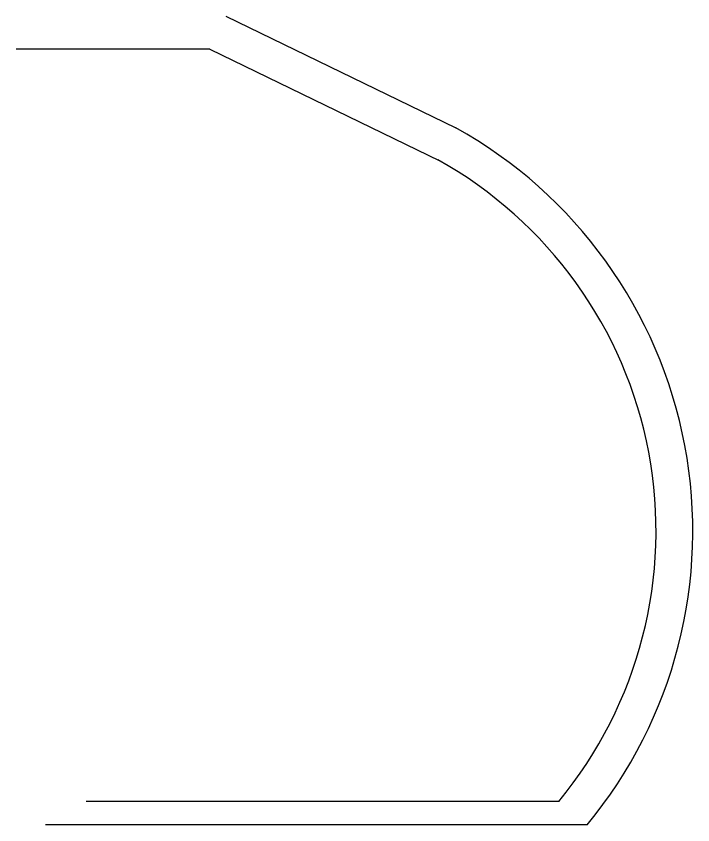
# Model space of a CAD drawing. Header units: inches. Extents: x -55 to 235, y -47 to 159.
# Drawn here: x 132.68 to 141.87, y 112.95 to 123.94 of the extents above; entities that cross this region are included whole.
import ezdxf

# ---------------------------------------------------------------- set-up
doc = ezdxf.new("R2010")
doc.units = ezdxf.units.IN
doc.header["$LTSCALE"] = 0.03
doc.header["$MEASUREMENT"] = 0

msp = doc.modelspace()

# ---------------------------------------------------------------- linework, layer by layer
for p, q in [((135.527, 123.938), (138.652, 122.421)), ((135.309, 123.488), (132.675, 123.488)), ((135.309, 123.488), (138.434, 121.971)), ((140.052, 113.265), (133.627, 113.265)), ((140.438, 112.947), (133.076, 112.947))]:
    msp.add_line(p, q)
for radius in [6.271, 5.771]:
    msp.add_arc((135.604, 116.941), radius, 320.4329, 60.9161)

doc.saveas('drawing.dxf')
